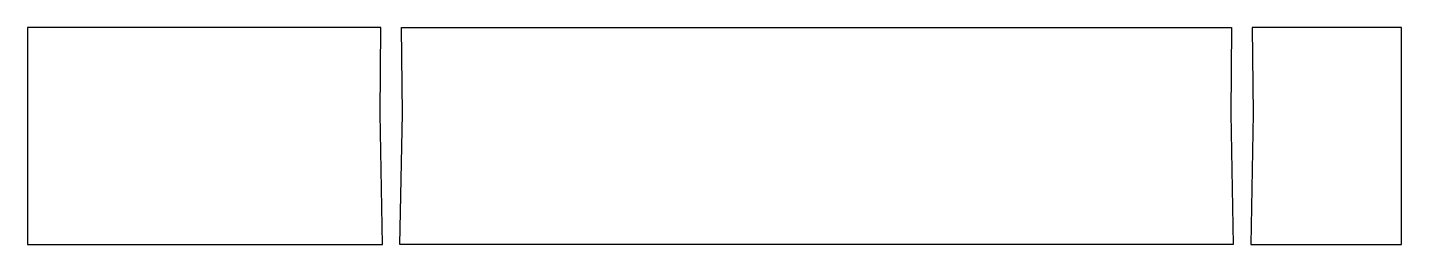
# Model space of a CAD drawing. Header units: metres. Extents: x -18.5 to 13.8, y -1.1 to 46.5.
# Drawn here: x -18.55 to 13.75, y -1.1 to 4 of the extents above.
import ezdxf

# ---------------------------------------------------------------- set-up
doc = ezdxf.new("R2010")
doc.units = ezdxf.units.M

msp = doc.modelspace()

# ---------------------------------------------------------------- linework, layer by layer
for p, q in [((-13.658, 4), (-18.55, 4)), ((-18.55, 4), (-18.55, 3.703)), ((-12.826, 4), (-13.658, 4)), ((-11.863, 4), (-12.826, 4)), ((-10.895, 4), (-11.863, 4)), ((-10.243, 4), (-10.895, 4)), ((-10.262, 1.971), (-10.243, 4)), ((-9.738, 1.971), (-9.757, 4)), ((-9.757, 4), (-6.92, 4)), ((-6.92, 4), (9.757, 4)), ((9.757, 4), (9.738, 1.971)), ((10.689, 4), (10.243, 4)), ((10.243, 4), (10.262, 1.971)), ((11.249, 4), (10.689, 4)), ((11.742, 4), (11.249, 4)), ((12.123, 4), (11.742, 4)), ((12.388, 4), (12.123, 4)), ((13.75, 4), (12.388, 4)), ((13.75, 0.971), (13.75, 4)), ((-18.55, 3.703), (-18.55, 0.971)), ((-10.205, -1.1), (-10.262, 1.971)), ((-9.795, -1.1), (-9.738, 1.971)), ((9.738, 1.971), (9.795, -1.1)), ((9.738, 1.971), (9.738, 1.971)), ((10.262, 1.971), (10.205, -1.1)), ((-18.55, 0.971), (-18.55, -0.668)), ((13.75, -1.1), (13.75, 0.971)), ((-18.55, -0.668), (-18.55, -0.715)), ((-18.55, -0.715), (-18.55, -0.75)), ((-18.55, -0.75), (-18.55, -0.771)), ((-18.55, -0.771), (-18.55, -0.973)), ((-18.55, -0.973), (-18.55, -0.985)), ((-18.55, -0.985), (-18.55, -0.99)), ((-18.55, -0.99), (-18.55, -1.1)), ((-18.55, -1.1), (-18.025, -1.1)), ((-18.025, -1.1), (-14.555, -1.1)), ((-14.555, -1.1), (-14.159, -1.1)), ((-14.159, -1.1), (-13.617, -1.1)), ((-13.617, -1.1), (-12.924, -1.1)), ((-12.924, -1.1), (-12.105, -1.1)), ((-12.105, -1.1), (-11.236, -1.1)), ((-11.236, -1.1), (-10.449, -1.1)), ((-11.236, -1.1), (-11.236, -1.1)), ((-10.449, -1.1), (-10.205, -1.1)), ((-9.71, -1.1), (-9.795, -1.1)), ((-9.411, -1.1), (-9.71, -1.1)), ((-7.768, -1.1), (-9.411, -1.1)), ((9.571, -1.1), (-7.768, -1.1)), ((9.665, -1.1), (9.571, -1.1)), ((9.795, -1.1), (9.665, -1.1)), ((10.205, -1.1), (10.404, -1.1)), ((10.404, -1.1), (10.921, -1.1)), ((10.921, -1.1), (11.417, -1.1)), ((11.417, -1.1), (11.832, -1.1)), ((11.832, -1.1), (12.141, -1.1)), ((12.141, -1.1), (12.347, -1.1)), ((12.347, -1.1), (12.465, -1.1)), ((12.465, -1.1), (13.75, -1.1)), ((12.465, -1.1), (12.465, -1.1))]:
    msp.add_line(p, q)

doc.saveas('drawing.dxf')
